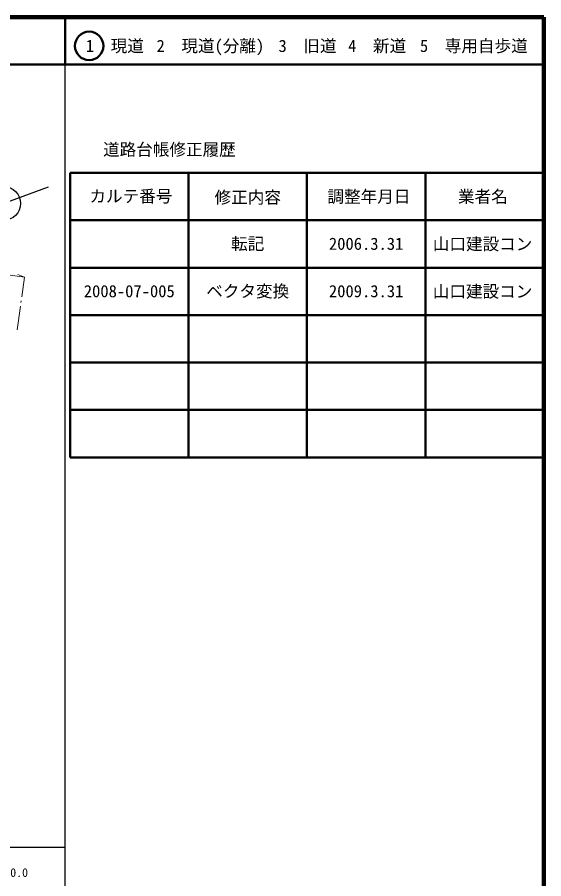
# Model space of a CAD drawing. Units: millimetres, scale not verified. Extents: x 40000 to 680000, y 20000 to 380000.
# Drawn here: x 568842 to 680000, y 198357 to 380000 of the extents above; entities that cross this region are included whole.
import ezdxf
from ezdxf.enums import TextEntityAlignment as Align

# ---------------------------------------------------------------- set-up
doc = ezdxf.new("R2010")
doc.units = ezdxf.units.MM
doc.header["$LTSCALE"] = 1000
for name, color, linetype, lineweight in [('M-BGD', 7, 'Continuous', 25), ('M-BGD-HTXT', 7, 'Continuous', 13), ('M-STR-HTXT', 7, 'Continuous', 13), ('M-TTL', 2, 'Continuous', 140), ('M-TTL-BAND', 7, 'Continuous', 25), ('M-TTL-FRAM', 2, 'Continuous', 50), ('M-TTL-LINE', 7, 'Continuous', 50)]:
    doc.layers.add(name, color=color, linetype=linetype, lineweight=lineweight)
doc.layers.add('M-TTL-TXT', color=7, linetype='Continuous')
doc.styles.add('ＭＳ ゴシック', font='')
doc.styles.get('ＭＳ ゴシック').set_extended_font_data('MS Gothic')

msp = doc.modelspace()

# ---------------------------------------------------------------- linework, layer by layer
at = {"layer": 'M-BGD'}
msp.add_line((575411, 344195), (551890, 335552), dxfattribs=at)
msp.add_circle((566004, 340734), 3548, dxfattribs=at)
at = {"layer": 'M-BGD-HTXT'}
for p, q in [((569784, 321032), (570346, 325185)), ((569623, 319843), (569676, 320239)), ((568844, 314095), (569515, 319050))]:
    msp.add_line(p, q, dxfattribs=at)
at = {"layer": 'M-STR-HTXT'}
for p, q in [((570346, 325185), (483222, 336999)), ((568962, 325764), (570346, 325185))]:
    msp.add_line(p, q, dxfattribs=at)
at = {"layer": 'M-TTL'}
for p, q in [((680000, 380000), (40000, 380000)), ((680000, 20000), (680000, 380000))]:
    msp.add_line(p, q, dxfattribs=at)
at = {"layer": 'M-TTL-BAND'}
for p, q in [((579000, 20000), (579000, 370000)), ((40000, 205000), (579000, 205000))]:
    msp.add_line(p, q, dxfattribs=at)
at = {"layer": 'M-TTL-FRAM'}
for p, q in [((580000, 347197), (580000, 287197)), ((580000, 347197), (680000, 347197)), ((580000, 287197), (680000, 287197))]:
    msp.add_line(p, q, dxfattribs=at)
at = {"layer": 'M-TTL-LINE'}
for p, q in [((579000, 380000), (579000, 370000)), ((40000, 370000), (680000, 370000)), ((605000, 347197), (605000, 287197)), ((630000, 347197), (630000, 287197)), ((655000, 347197), (655000, 287197)), ((580000, 337197), (680000, 337197)), ((580000, 327197), (680000, 327197)), ((580000, 317197), (680000, 317197)), ((580000, 307197), (680000, 307197)), ((580000, 297197), (680000, 297197))]:
    msp.add_line(p, q, dxfattribs=at)
msp.add_circle((584031, 373958), 3000, dxfattribs=at)

# ---------------------------------------------------------------- texts
at = {"layer": 'M-TTL-BAND', "style": 'ＭＳ ゴシック'}
msp.add_text('500.0', height=1833, dxfattribs=at).set_placement((568000, 198195), align=Align.BOTTOM_CENTER)
at = {"layer": 'M-TTL-TXT', "style": 'ＭＳ ゴシック'}
for s, p in [('1\u3000現道', (589448, 373958)), ('2\u3000現道(分離)', (609619, 373958)), ('3\u3000旧道', (630121, 373958)), ('4\u3000新道', (644824, 373958)), ('5\u3000専用自歩道', (665228, 373958)), ('道路台帳修正履歴', (600968, 352113)), ('カルテ番号', (592839, 342277)), ('修正内容', (617509, 342023)), ('調整年月日', (643089, 342197)), ('業者名', (667134, 342197)), ('転記', (617500, 332245)), ('2006.3.31', (642500, 332245)), ('山口建設コン', (667077, 332189)), ('2008-07-005', (592500, 322245)), ('ベクタ変換', (617500, 322245)), ('2009.3.31', (642500, 322245)), ('山口建設コン', (667077, 322189))]:
    msp.add_text(s, height=2566, dxfattribs=at).set_placement(p, align=Align.MIDDLE_CENTER)

doc.saveas('drawing.dxf')
